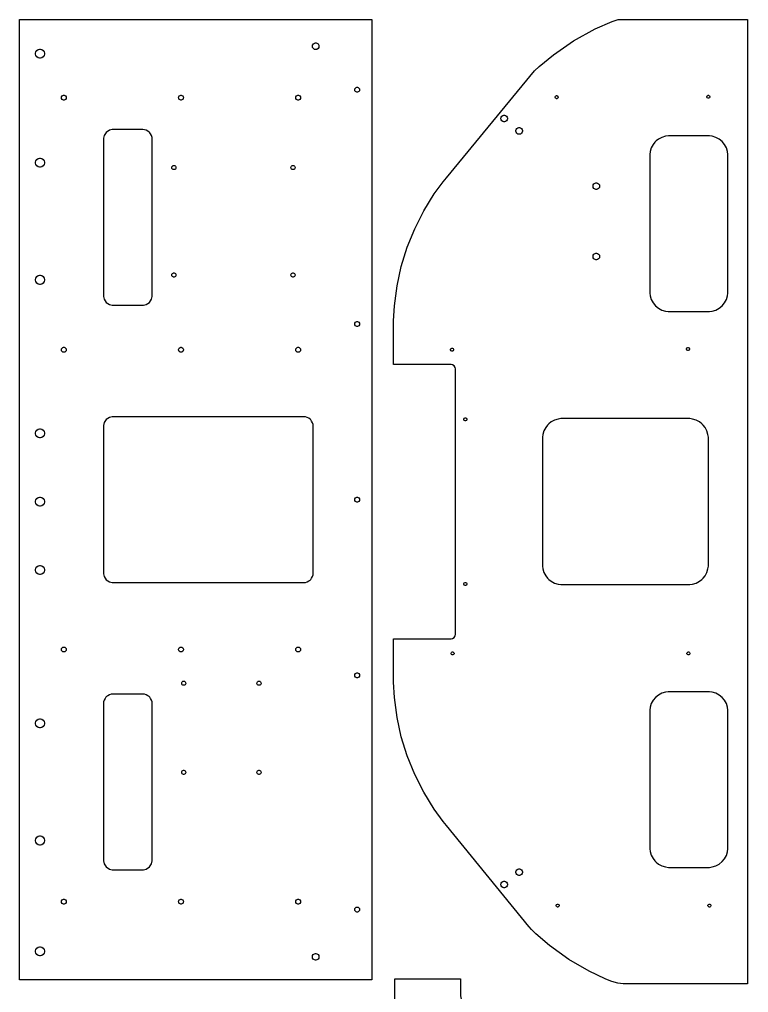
# Model space of a CAD drawing. Extents: x 0 to 18.7, y 0 to 38.3.
# Drawn here: x 0 to 18.68, y 13.41 to 38.33 of the extents above; entities that cross this region are included whole.
import ezdxf

# ---------------------------------------------------------------- set-up
doc = ezdxf.new("R2010")
doc.units = 0
doc.layers.get('0').update_dxf_attribs({"linetype": 'CONTINUOUS'})

msp = doc.modelspace()

# ---------------------------------------------------------------- linework, layer by layer
at = {"color": 0}
for points in [[(0, 38.3333), (9.02501, 38.3333), (9.02501, 13.7333), (0, 13.7333), (0, 38.3333)], [(15.1483, 13.7023), (15.0068, 13.7578), (14.5936, 13.9529), (14.0686, 14.2576), (13.577, 14.6137), (13.2309, 14.9121), (13.1228, 15.0187), (13.1164, 15.025), (13.0564, 15.091), (13.0508, 15.0979), (10.9354, 17.6887), (10.8538, 17.7888), (10.6262, 18.1026), (10.3551, 18.5392), (10.1232, 18.9956), (9.93126, 19.4692), (9.78039, 19.9575), (9.67139, 20.4576), (9.60531, 20.9672), (9.58311, 21.3543), (9.58311, 21.4833), (9.58311, 22.4689), (11.0456, 22.4689), (11.0578, 22.4689), (11.0943, 22.4786), (11.134, 22.5054), (11.1608, 22.5451), (11.1706, 22.5817), (11.1706, 22.5939), (11.1706, 29.3728), (11.1706, 29.385), (11.1608, 29.4215), (11.134, 29.4612), (11.0943, 29.4881), (11.0578, 29.4978), (11.0456, 29.4978), (9.58311, 29.4978), (9.58311, 30.4833), (9.58311, 30.6124), (9.60531, 30.9994), (9.67139, 31.509), (9.78039, 32.0093), (9.93126, 32.4975), (10.1232, 32.9712), (10.3551, 33.4276), (10.6262, 33.864), (10.8538, 34.1779), (10.9354, 34.2779), (13.1959, 37.0189), (13.3101, 37.1279), (13.6758, 37.4308), (14.195, 37.789), (14.7489, 38.0908), (15.1843, 38.2806), (15.3331, 38.3333), (18.6456, 38.3333), (18.6456, 13.6334), (15.5133, 13.6334), (15.4668, 13.6334), (15.3275, 13.6508), (15.1774, 13.6909), (15.1483, 13.7023)], [(7.58751, 37.7306), (7.59576, 37.7306), (7.6205, 37.724), (7.6474, 37.7058), (7.66558, 37.6789), (7.67225, 37.6542), (7.67225, 37.6458), (7.67225, 37.6376), (7.66558, 37.6129), (7.6474, 37.586), (7.6205, 37.5678), (7.59576, 37.5611), (7.58751, 37.5611), (7.57921, 37.5611), (7.55447, 37.5678), (7.52756, 37.586), (7.50939, 37.6129), (7.50276, 37.6376), (7.50276, 37.6458), (7.50276, 37.6542), (7.50939, 37.6789), (7.52756, 37.7058), (7.55447, 37.724), (7.57921, 37.7306), (7.58751, 37.7306)], [(0.525011, 37.5756), (0.536404, 37.5756), (0.570583, 37.5664), (0.607856, 37.5412), (0.632975, 37.504), (0.642199, 37.4697), (0.642199, 37.4583), (0.642199, 37.4469), (0.632975, 37.4128), (0.607856, 37.3756), (0.570583, 37.3504), (0.536404, 37.3411), (0.525011, 37.3411), (0.513564, 37.3411), (0.479383, 37.3504), (0.442111, 37.3756), (0.416992, 37.4128), (0.407824, 37.4469), (0.407824, 37.4583), (0.407824, 37.4697), (0.416992, 37.504), (0.442111, 37.5412), (0.479383, 37.5664), (0.513564, 37.5756), (0.525011, 37.5756)], [(1.13748, 36.3933), (1.14355, 36.3933), (1.16178, 36.3885), (1.18164, 36.375), (1.19504, 36.3551), (1.19998, 36.3369), (1.19998, 36.3308), (1.19998, 36.3247), (1.19504, 36.3065), (1.18164, 36.2867), (1.16178, 36.2733), (1.14355, 36.2683), (1.13748, 36.2683), (1.13135, 36.2683), (1.11312, 36.2733), (1.09326, 36.2867), (1.07986, 36.3065), (1.07498, 36.3247), (1.07498, 36.3308), (1.07498, 36.3369), (1.07986, 36.3551), (1.09326, 36.375), (1.11312, 36.3885), (1.13135, 36.3933), (1.13748, 36.3933)], [(4.13747, 36.3933), (4.14356, 36.3933), (4.16178, 36.3885), (4.18164, 36.375), (4.19504, 36.3551), (4.19997, 36.3369), (4.19997, 36.3308), (4.19997, 36.3247), (4.19504, 36.3065), (4.18164, 36.2867), (4.16178, 36.2733), (4.14356, 36.2683), (4.13747, 36.2683), (4.13135, 36.2683), (4.11312, 36.2733), (4.09326, 36.2867), (4.07986, 36.3065), (4.07497, 36.3247), (4.07497, 36.3308), (4.07497, 36.3369), (4.07986, 36.3551), (4.09326, 36.375), (4.11312, 36.3885), (4.13135, 36.3933), (4.13747, 36.3933)], [(7.13747, 36.3933), (7.14356, 36.3933), (7.16178, 36.3885), (7.18164, 36.375), (7.19504, 36.3551), (7.19997, 36.3369), (7.19997, 36.3308), (7.19997, 36.3247), (7.19504, 36.3065), (7.18164, 36.2867), (7.16178, 36.2733), (7.14356, 36.2683), (7.13747, 36.2683), (7.13135, 36.2683), (7.11313, 36.2733), (7.09326, 36.2867), (7.07986, 36.3065), (7.07497, 36.3247), (7.07497, 36.3308), (7.07497, 36.3369), (7.07986, 36.3551), (7.09326, 36.375), (7.11313, 36.3885), (7.13135, 36.3933), (7.13747, 36.3933)], [(8.65001, 36.5958), (8.65608, 36.5958), (8.67432, 36.591), (8.69417, 36.5775), (8.70757, 36.5576), (8.71251, 36.5394), (8.71251, 36.5333), (8.71251, 36.5272), (8.70757, 36.509), (8.69417, 36.4892), (8.67432, 36.4757), (8.65608, 36.4708), (8.65001, 36.4708), (8.64388, 36.4708), (8.62565, 36.4757), (8.60579, 36.4892), (8.59239, 36.509), (8.58751, 36.5272), (8.58751, 36.5333), (8.58751, 36.5394), (8.59239, 36.5576), (8.60579, 36.5775), (8.62565, 36.591), (8.64388, 36.5958), (8.65001, 36.5958)], [(17.6454, 36.314), (17.6385, 36.314), (17.6178, 36.3256), (17.6064, 36.3462), (17.6064, 36.3532), (17.6064, 36.3601), (17.6178, 36.3807), (17.6385, 36.3922), (17.6454, 36.3922), (17.6522, 36.3922), (17.6731, 36.3807), (17.6844, 36.3601), (17.6844, 36.3532), (17.6844, 36.3462), (17.6731, 36.3256), (17.6522, 36.314), (17.6454, 36.314)], [(13.7588, 36.3033), (13.7519, 36.3033), (13.7312, 36.3147), (13.7198, 36.3356), (13.7198, 36.3424), (13.7198, 36.3493), (13.7312, 36.37), (13.7519, 36.3814), (13.7588, 36.3814), (13.7657, 36.3814), (13.7864, 36.37), (13.7979, 36.3493), (13.7979, 36.3424), (13.7979, 36.3356), (13.7864, 36.3147), (13.7657, 36.3033), (13.7588, 36.3033)], [(12.4152, 35.709), (12.4068, 35.709), (12.3821, 35.7157), (12.3552, 35.7339), (12.337, 35.7607), (12.3304, 35.7854), (12.3304, 35.7937), (12.3304, 35.8019), (12.337, 35.8267), (12.3552, 35.8536), (12.3821, 35.8718), (12.4068, 35.8785), (12.4152, 35.8785), (12.4233, 35.8785), (12.4481, 35.8718), (12.475, 35.8536), (12.4932, 35.8267), (12.4999, 35.8019), (12.4999, 35.7937), (12.4999, 35.7854), (12.4932, 35.7607), (12.475, 35.7339), (12.4481, 35.7157), (12.4233, 35.709), (12.4152, 35.709)], [(2.40001, 31.0143), (3.15001, 31.0143), (3.17432, 31.0143), (3.24729, 31.034), (3.32676, 31.0875), (3.38032, 31.1671), (3.40001, 31.24), (3.40001, 31.2643), (3.40001, 35.2643), (3.40001, 35.2765), (3.39513, 35.3133), (3.38097, 35.36), (3.35796, 35.4031), (3.33539, 35.4325), (3.32676, 35.4411), (3.31808, 35.4499), (3.28868, 35.4724), (3.24567, 35.4953), (3.199, 35.5094), (3.16222, 35.5143), (3.15001, 35.5143), (2.40001, 35.5143), (2.37565, 35.5143), (2.30268, 35.4947), (2.22319, 35.4411), (2.16965, 35.3617), (2.15001, 35.2888), (2.15001, 35.2643), (2.15001, 31.2643), (2.15001, 31.24), (2.16965, 31.1671), (2.22319, 31.0875), (2.30268, 31.034), (2.37565, 31.0143), (2.40001, 31.0143)], [(12.8024, 35.3928), (12.7942, 35.3928), (12.7694, 35.3994), (12.7425, 35.4176), (12.7243, 35.4444), (12.7177, 35.4693), (12.7177, 35.4775), (12.7177, 35.4858), (12.7243, 35.5106), (12.7425, 35.5375), (12.7694, 35.5556), (12.7942, 35.5622), (12.8024, 35.5622), (12.8107, 35.5622), (12.8354, 35.5556), (12.8624, 35.5375), (12.8805, 35.5106), (12.8872, 35.4858), (12.8872, 35.4775), (12.8872, 35.4693), (12.8805, 35.4444), (12.8624, 35.4176), (12.8354, 35.3994), (12.8107, 35.3928), (12.8024, 35.3928)], [(17.6456, 35.3518), (16.6456, 35.3518), (16.6211, 35.3518), (16.5476, 35.3422), (16.4543, 35.3138), (16.3682, 35.2679), (16.3094, 35.2228), (16.2921, 35.2054), (16.2747, 35.1881), (16.2296, 35.1292), (16.1836, 35.0432), (16.1553, 34.9499), (16.1456, 34.8764), (16.1456, 34.8518), (16.1456, 31.3518), (16.1456, 31.3267), (16.1557, 31.2511), (16.1849, 31.1572), (16.231, 31.0724), (16.2921, 30.9983), (16.3661, 30.9372), (16.451, 30.8911), (16.5449, 30.8621), (16.6204, 30.8518), (16.6456, 30.8518), (17.6456, 30.8518), (17.6708, 30.8518), (17.7464, 30.8621), (17.8403, 30.8911), (17.9251, 30.9372), (17.9992, 30.9983), (18.0603, 31.0724), (18.1063, 31.1572), (18.1354, 31.2511), (18.1456, 31.3267), (18.1456, 31.3518), (18.1456, 34.8518), (18.1456, 34.8771), (18.1354, 34.9526), (18.1063, 35.0465), (18.0603, 35.1314), (17.9992, 35.2054), (17.9251, 35.2665), (17.8403, 35.3125), (17.7464, 35.3417), (17.6708, 35.3518), (17.6456, 35.3518)], [(0.525011, 34.7818), (0.536404, 34.7818), (0.570583, 34.7726), (0.607856, 34.7475), (0.632975, 34.7103), (0.642199, 34.6761), (0.642199, 34.6646), (0.642199, 34.6532), (0.632975, 34.619), (0.607856, 34.5818), (0.570583, 34.5567), (0.536404, 34.5474), (0.525011, 34.5474), (0.513564, 34.5474), (0.479383, 34.5567), (0.442111, 34.5818), (0.416992, 34.619), (0.407824, 34.6532), (0.407824, 34.6646), (0.407824, 34.6761), (0.416992, 34.7103), (0.442111, 34.7475), (0.479383, 34.7726), (0.513564, 34.7818), (0.525011, 34.7818)], [(3.95503, 34.5926), (3.96018, 34.5926), (3.97569, 34.5885), (3.99262, 34.5771), (4.00401, 34.5601), (4.00825, 34.5446), (4.00825, 34.5393), (4.00825, 34.5342), (4.00401, 34.5186), (3.99262, 34.5017), (3.97569, 34.4903), (3.96018, 34.4861), (3.95503, 34.4861), (3.94982, 34.4861), (3.93425, 34.4903), (3.91732, 34.5017), (3.90593, 34.5186), (3.90175, 34.5342), (3.90175, 34.5393), (3.90175, 34.5446), (3.90593, 34.5601), (3.91732, 34.5771), (3.93425, 34.5885), (3.94982, 34.5926), (3.95503, 34.5926)], [(7.00499, 34.5926), (7.01014, 34.5926), (7.02572, 34.5885), (7.04264, 34.5771), (7.05404, 34.5601), (7.05826, 34.5446), (7.05826, 34.5393), (7.05826, 34.5342), (7.05404, 34.5186), (7.04264, 34.5017), (7.02572, 34.4903), (7.01014, 34.4861), (7.00499, 34.4861), (6.99978, 34.4861), (6.98426, 34.4903), (6.96733, 34.5017), (6.95594, 34.5186), (6.95176, 34.5342), (6.95176, 34.5393), (6.95176, 34.5446), (6.95594, 34.5601), (6.96733, 34.5771), (6.98426, 34.5885), (6.99978, 34.5926), (7.00499, 34.5926)], [(14.7757, 33.9796), (14.7675, 33.9796), (14.7428, 33.9863), (14.7158, 34.0044), (14.6976, 34.0314), (14.691, 34.0561), (14.691, 34.0643), (14.691, 34.0726), (14.6976, 34.0974), (14.7158, 34.1243), (14.7428, 34.1425), (14.7675, 34.149), (14.7757, 34.149), (14.784, 34.149), (14.8087, 34.1425), (14.8356, 34.1243), (14.8537, 34.0974), (14.8604, 34.0726), (14.8604, 34.0643), (14.8604, 34.0561), (14.8537, 34.0314), (14.8356, 34.0044), (14.8087, 33.9863), (14.784, 33.9796), (14.7757, 33.9796)], [(14.7757, 32.1796), (14.7675, 32.1796), (14.7428, 32.1862), (14.7158, 32.2044), (14.6976, 32.2314), (14.691, 32.2561), (14.691, 32.2643), (14.691, 32.2726), (14.6976, 32.2974), (14.7158, 32.3243), (14.7428, 32.3425), (14.7675, 32.349), (14.7757, 32.349), (14.784, 32.349), (14.8087, 32.3425), (14.8356, 32.3243), (14.8537, 32.2974), (14.8604, 32.2726), (14.8604, 32.2643), (14.8604, 32.2561), (14.8537, 32.2314), (14.8356, 32.2044), (14.8087, 32.1862), (14.784, 32.1796), (14.7757, 32.1796)], [(0.525011, 31.7818), (0.536404, 31.7818), (0.570583, 31.7726), (0.607856, 31.7475), (0.632975, 31.7103), (0.642199, 31.6761), (0.642199, 31.6646), (0.642199, 31.6532), (0.632975, 31.619), (0.607856, 31.5818), (0.570583, 31.5567), (0.536404, 31.5474), (0.525011, 31.5474), (0.513564, 31.5474), (0.479383, 31.5567), (0.442111, 31.5818), (0.416992, 31.619), (0.407824, 31.6532), (0.407824, 31.6646), (0.407824, 31.6761), (0.416992, 31.7103), (0.442111, 31.7475), (0.479383, 31.7726), (0.513564, 31.7818), (0.525011, 31.7818)], [(3.95503, 31.8425), (3.96018, 31.8425), (3.97569, 31.8383), (3.99262, 31.8269), (4.00401, 31.81), (4.00825, 31.7946), (4.00825, 31.7893), (4.00825, 31.7842), (4.00401, 31.7686), (3.99262, 31.7517), (3.97569, 31.7403), (3.96018, 31.7361), (3.95503, 31.7361), (3.94982, 31.7361), (3.93425, 31.7403), (3.91732, 31.7517), (3.90593, 31.7686), (3.90175, 31.7842), (3.90175, 31.7893), (3.90175, 31.7946), (3.90593, 31.81), (3.91732, 31.8269), (3.93425, 31.8383), (3.94982, 31.8425), (3.95503, 31.8425)], [(7.00499, 31.8425), (7.01014, 31.8425), (7.02572, 31.8383), (7.04264, 31.8269), (7.05404, 31.81), (7.05826, 31.7946), (7.05826, 31.7893), (7.05826, 31.7842), (7.05404, 31.7686), (7.04264, 31.7517), (7.02572, 31.7403), (7.01014, 31.7361), (7.00499, 31.7361), (6.99978, 31.7361), (6.98426, 31.7403), (6.96733, 31.7517), (6.95594, 31.7686), (6.95176, 31.7842), (6.95176, 31.7893), (6.95176, 31.7946), (6.95594, 31.81), (6.96733, 31.8269), (6.98426, 31.8383), (6.99978, 31.8425), (7.00499, 31.8425)], [(8.65001, 30.5958), (8.65608, 30.5958), (8.67432, 30.591), (8.69417, 30.5775), (8.70757, 30.5576), (8.71251, 30.5394), (8.71251, 30.5333), (8.71251, 30.5272), (8.70757, 30.509), (8.69417, 30.4892), (8.67432, 30.4757), (8.65608, 30.4708), (8.65001, 30.4708), (8.64388, 30.4708), (8.62565, 30.4757), (8.60579, 30.4892), (8.59239, 30.509), (8.58751, 30.5272), (8.58751, 30.5333), (8.58751, 30.5394), (8.59239, 30.5576), (8.60579, 30.5775), (8.62565, 30.591), (8.64388, 30.5958), (8.65001, 30.5958)], [(1.13748, 29.9353), (1.14355, 29.9353), (1.16178, 29.9304), (1.18164, 29.9171), (1.19504, 29.8972), (1.19998, 29.879), (1.19998, 29.8728), (1.19998, 29.8668), (1.19504, 29.8485), (1.18164, 29.8286), (1.16178, 29.8153), (1.14355, 29.8103), (1.13748, 29.8103), (1.13135, 29.8103), (1.11312, 29.8153), (1.09326, 29.8286), (1.07986, 29.8485), (1.07498, 29.8668), (1.07498, 29.8728), (1.07498, 29.879), (1.07986, 29.8972), (1.09326, 29.9171), (1.11312, 29.9304), (1.13135, 29.9353), (1.13748, 29.9353)], [(4.13747, 29.9353), (4.14356, 29.9353), (4.16178, 29.9304), (4.18164, 29.9171), (4.19504, 29.8972), (4.19997, 29.879), (4.19997, 29.8728), (4.19997, 29.8668), (4.19504, 29.8485), (4.18164, 29.8286), (4.16178, 29.8153), (4.14356, 29.8103), (4.13747, 29.8103), (4.13135, 29.8103), (4.11312, 29.8153), (4.09326, 29.8286), (4.07986, 29.8485), (4.07497, 29.8668), (4.07497, 29.8728), (4.07497, 29.879), (4.07986, 29.8972), (4.09326, 29.9171), (4.11312, 29.9304), (4.13135, 29.9353), (4.13747, 29.9353)], [(7.13747, 29.9353), (7.14356, 29.9353), (7.16178, 29.9304), (7.18164, 29.9171), (7.19504, 29.8972), (7.19997, 29.879), (7.19997, 29.8728), (7.19997, 29.8668), (7.19504, 29.8485), (7.18164, 29.8286), (7.16178, 29.8153), (7.14356, 29.8103), (7.13747, 29.8103), (7.13135, 29.8103), (7.11313, 29.8153), (7.09326, 29.8286), (7.07986, 29.8485), (7.07497, 29.8668), (7.07497, 29.8728), (7.07497, 29.879), (7.07986, 29.8972), (7.09326, 29.9171), (7.11313, 29.9304), (7.13135, 29.9353), (7.13747, 29.9353)], [(11.0828, 29.8379), (11.0758, 29.8379), (11.0552, 29.8494), (11.0437, 29.8701), (11.0437, 29.8769), (11.0437, 29.8839), (11.0552, 29.9046), (11.0758, 29.9161), (11.0828, 29.9161), (11.0897, 29.9161), (11.1104, 29.9046), (11.1218, 29.8839), (11.1218, 29.8769), (11.1218, 29.8701), (11.1104, 29.8494), (11.0897, 29.8379), (11.0828, 29.8379)], [(17.1244, 29.8546), (17.1175, 29.8546), (17.0968, 29.8661), (17.0854, 29.8868), (17.0854, 29.8936), (17.0854, 29.9006), (17.0968, 29.9213), (17.1175, 29.9328), (17.1244, 29.9328), (17.1314, 29.9328), (17.1521, 29.9213), (17.1635, 29.9006), (17.1635, 29.8936), (17.1635, 29.8868), (17.1521, 29.8661), (17.1314, 29.8546), (17.1244, 29.8546)], [(7.52501, 24.1583), (7.52501, 27.9083), (7.52501, 27.9206), (7.52012, 27.9574), (7.50597, 28.004), (7.48296, 28.0471), (7.46039, 28.0765), (7.45176, 28.0851), (7.44308, 28.0938), (7.41368, 28.1164), (7.37067, 28.1393), (7.324, 28.1535), (7.28722, 28.1583), (7.27501, 28.1583), (2.40001, 28.1583), (2.37565, 28.1583), (2.30268, 28.1386), (2.22319, 28.0851), (2.16965, 28.0057), (2.15001, 27.9326), (2.15001, 27.9083), (2.15001, 24.1583), (2.15001, 24.134), (2.16965, 24.061), (2.22319, 23.9815), (2.30268, 23.9281), (2.37565, 23.9083), (2.40001, 23.9083), (7.27501, 23.9083), (7.28722, 23.9083), (7.324, 23.9132), (7.37067, 23.9274), (7.41368, 23.9504), (7.44308, 23.9729), (7.45176, 23.9815), (7.46039, 23.9903), (7.48296, 24.0196), (7.50597, 24.0626), (7.52012, 24.1093), (7.52501, 24.1461), (7.52501, 24.1583)], [(11.4206, 28.0529), (11.4137, 28.0529), (11.393, 28.0644), (11.3816, 28.0851), (11.3816, 28.0921), (11.3816, 28.099), (11.393, 28.1197), (11.4137, 28.1311), (11.4206, 28.1311), (11.4275, 28.1311), (11.4482, 28.1197), (11.4597, 28.099), (11.4597, 28.0921), (11.4597, 28.0851), (11.4482, 28.0644), (11.4275, 28.0529), (11.4206, 28.0529)], [(17.1456, 28.1083), (13.8956, 28.1083), (13.8711, 28.1083), (13.7976, 28.0988), (13.7043, 28.0703), (13.6182, 28.0243), (13.5594, 27.9792), (13.5421, 27.9618), (13.5247, 27.9446), (13.4796, 27.8857), (13.4337, 27.7997), (13.4053, 27.7064), (13.3956, 27.6329), (13.3956, 27.6083), (13.3956, 24.3583), (13.3956, 24.3339), (13.4053, 24.2604), (13.4337, 24.1669), (13.4796, 24.081), (13.5247, 24.0221), (13.5421, 24.0047), (13.5594, 23.9875), (13.6182, 23.9424), (13.7043, 23.8964), (13.7976, 23.8681), (13.8711, 23.8583), (13.8956, 23.8583), (17.1456, 23.8583), (17.1701, 23.8583), (17.2436, 23.8681), (17.3369, 23.8964), (17.4231, 23.9424), (17.4818, 23.9875), (17.4992, 24.0047), (17.5165, 24.0221), (17.5615, 24.081), (17.6075, 24.1669), (17.636, 24.2604), (17.6456, 24.3339), (17.6456, 24.3583), (17.6456, 27.6083), (17.6456, 27.6329), (17.636, 27.7064), (17.6075, 27.7997), (17.5615, 27.8857), (17.5165, 27.9446), (17.4992, 27.9618), (17.4818, 27.9792), (17.4231, 28.0243), (17.3369, 28.0703), (17.2436, 28.0988), (17.1701, 28.1083), (17.1456, 28.1083)], [(0.525011, 27.8506), (0.536404, 27.8506), (0.570583, 27.8414), (0.607856, 27.8163), (0.632975, 27.779), (0.642199, 27.7449), (0.642199, 27.7333), (0.642199, 27.7219), (0.632975, 27.6878), (0.607856, 27.6506), (0.570583, 27.6254), (0.536404, 27.6161), (0.525011, 27.6161), (0.513564, 27.6161), (0.479383, 27.6254), (0.442111, 27.6506), (0.416992, 27.6878), (0.407824, 27.7219), (0.407824, 27.7333), (0.407824, 27.7449), (0.416992, 27.779), (0.442111, 27.8163), (0.479383, 27.8414), (0.513564, 27.8506), (0.525011, 27.8506)], [(0.525011, 26.1006), (0.536404, 26.1006), (0.570583, 26.0914), (0.607856, 26.0663), (0.632975, 26.029), (0.642199, 25.9949), (0.642199, 25.9833), (0.642199, 25.9719), (0.632975, 25.9378), (0.607856, 25.9006), (0.570583, 25.8754), (0.536404, 25.8661), (0.525011, 25.8661), (0.513564, 25.8661), (0.479383, 25.8754), (0.442111, 25.9006), (0.416992, 25.9378), (0.407824, 25.9719), (0.407824, 25.9833), (0.407824, 25.9949), (0.416992, 26.029), (0.442111, 26.0663), (0.479383, 26.0914), (0.513564, 26.1006), (0.525011, 26.1006)], [(8.65001, 26.0958), (8.65608, 26.0958), (8.67432, 26.091), (8.69417, 26.0775), (8.70757, 26.0576), (8.71251, 26.0394), (8.71251, 26.0333), (8.71251, 26.0272), (8.70757, 26.009), (8.69417, 25.9892), (8.67432, 25.9757), (8.65608, 25.9708), (8.65001, 25.9708), (8.64388, 25.9708), (8.62565, 25.9757), (8.60579, 25.9892), (8.59239, 26.009), (8.58751, 26.0272), (8.58751, 26.0333), (8.58751, 26.0394), (8.59239, 26.0576), (8.60579, 26.0775), (8.62565, 26.091), (8.64388, 26.0958), (8.65001, 26.0958)], [(0.525011, 24.3506), (0.536404, 24.3506), (0.570583, 24.3414), (0.607856, 24.3163), (0.632975, 24.279), (0.642199, 24.2449), (0.642199, 24.2333), (0.642199, 24.2219), (0.632975, 24.1878), (0.607856, 24.1506), (0.570583, 24.1254), (0.536404, 24.1161), (0.525011, 24.1161), (0.513564, 24.1161), (0.479383, 24.1254), (0.442111, 24.1506), (0.416992, 24.1878), (0.407824, 24.2219), (0.407824, 24.2333), (0.407824, 24.2449), (0.416992, 24.279), (0.442111, 24.3163), (0.479383, 24.3414), (0.513564, 24.3506), (0.525011, 24.3506)], [(11.4206, 23.8356), (11.4137, 23.8356), (11.393, 23.8471), (11.3816, 23.8678), (11.3816, 23.8746), (11.3816, 23.8815), (11.393, 23.9022), (11.4137, 23.9138), (11.4206, 23.9138), (11.4275, 23.9138), (11.4482, 23.9022), (11.4597, 23.8815), (11.4597, 23.8746), (11.4597, 23.8678), (11.4482, 23.8471), (11.4275, 23.8356), (11.4206, 23.8356)], [(1.13748, 22.2564), (1.14355, 22.2564), (1.16178, 22.2515), (1.18164, 22.2381), (1.19504, 22.2182), (1.19998, 22.2), (1.19998, 22.1939), (1.19998, 22.1878), (1.19504, 22.1696), (1.18164, 22.1497), (1.16178, 22.1363), (1.14355, 22.1314), (1.13748, 22.1314), (1.13135, 22.1314), (1.11312, 22.1363), (1.09326, 22.1497), (1.07986, 22.1696), (1.07498, 22.1878), (1.07498, 22.1939), (1.07498, 22.2), (1.07986, 22.2182), (1.09326, 22.2381), (1.11312, 22.2515), (1.13135, 22.2564), (1.13748, 22.2564)], [(4.13747, 22.2564), (4.14356, 22.2564), (4.16178, 22.2515), (4.18164, 22.2381), (4.19504, 22.2182), (4.19997, 22.2), (4.19997, 22.1939), (4.19997, 22.1878), (4.19504, 22.1696), (4.18164, 22.1497), (4.16178, 22.1363), (4.14356, 22.1314), (4.13747, 22.1314), (4.13135, 22.1314), (4.11312, 22.1363), (4.09326, 22.1497), (4.07986, 22.1696), (4.07497, 22.1878), (4.07497, 22.1939), (4.07497, 22.2), (4.07986, 22.2182), (4.09326, 22.2381), (4.11312, 22.2515), (4.13135, 22.2564), (4.13747, 22.2564)], [(7.13747, 22.2564), (7.14356, 22.2564), (7.16178, 22.2515), (7.18164, 22.2381), (7.19504, 22.2182), (7.19997, 22.2), (7.19997, 22.1939), (7.19997, 22.1878), (7.19504, 22.1696), (7.18164, 22.1497), (7.16178, 22.1363), (7.14356, 22.1314), (7.13747, 22.1314), (7.13135, 22.1314), (7.11313, 22.1363), (7.09326, 22.1497), (7.07986, 22.1696), (7.07497, 22.1878), (7.07497, 22.1939), (7.07497, 22.2), (7.07986, 22.2182), (7.09326, 22.2381), (7.11313, 22.2515), (7.13135, 22.2564), (7.13747, 22.2564)], [(11.0935, 22.0547), (11.0866, 22.0547), (11.0659, 22.0663), (11.0545, 22.0869), (11.0545, 22.0939), (11.0545, 22.1008), (11.0659, 22.1215), (11.0866, 22.1329), (11.0935, 22.1329), (11.1004, 22.1329), (11.1212, 22.1215), (11.1326, 22.1008), (11.1326, 22.0939), (11.1326, 22.0869), (11.1212, 22.0663), (11.1004, 22.0547), (11.0935, 22.0547)], [(17.1351, 22.0547), (17.1282, 22.0547), (17.1076, 22.0663), (17.0961, 22.0869), (17.0961, 22.0939), (17.0961, 22.1008), (17.1076, 22.1215), (17.1282, 22.1329), (17.1351, 22.1329), (17.1421, 22.1329), (17.1628, 22.1215), (17.1743, 22.1008), (17.1743, 22.0939), (17.1743, 22.0869), (17.1628, 22.0663), (17.1421, 22.0547), (17.1351, 22.0547)], [(8.65001, 21.5958), (8.65608, 21.5958), (8.67432, 21.591), (8.69417, 21.5775), (8.70757, 21.5576), (8.71251, 21.5394), (8.71251, 21.5333), (8.71251, 21.5272), (8.70757, 21.509), (8.69417, 21.4892), (8.67432, 21.4757), (8.65608, 21.4708), (8.65001, 21.4708), (8.64388, 21.4708), (8.62565, 21.4757), (8.60579, 21.4892), (8.59239, 21.509), (8.58751, 21.5272), (8.58751, 21.5333), (8.58751, 21.5394), (8.59239, 21.5576), (8.60579, 21.5775), (8.62565, 21.591), (8.64388, 21.5958), (8.65001, 21.5958)], [(4.20806, 21.3843), (4.21322, 21.3843), (4.22879, 21.3801), (4.24571, 21.3688), (4.25711, 21.3518), (4.26133, 21.3362), (4.26133, 21.3311), (4.26133, 21.3258), (4.25711, 21.3103), (4.24571, 21.2935), (4.22879, 21.2819), (4.21322, 21.2778), (4.20806, 21.2778), (4.20285, 21.2778), (4.18733, 21.2819), (4.17042, 21.2935), (4.15901, 21.3103), (4.15483, 21.3258), (4.15483, 21.3311), (4.15483, 21.3362), (4.15901, 21.3518), (4.17042, 21.3688), (4.18733, 21.3801), (4.20285, 21.3843), (4.20806, 21.3843)], [(6.13721, 21.3843), (6.14236, 21.3843), (6.15788, 21.3801), (6.17481, 21.3688), (6.18619, 21.3518), (6.19043, 21.3362), (6.19043, 21.3311), (6.19043, 21.3258), (6.18619, 21.3103), (6.17481, 21.2935), (6.15788, 21.2819), (6.14236, 21.2778), (6.13721, 21.2778), (6.132, 21.2778), (6.11643, 21.2819), (6.0995, 21.2935), (6.08811, 21.3103), (6.08393, 21.3258), (6.08393, 21.3311), (6.08393, 21.3362), (6.08811, 21.3518), (6.0995, 21.3688), (6.11643, 21.3801), (6.132, 21.3843), (6.13721, 21.3843)], [(3.40001, 16.8024), (3.40001, 20.8024), (3.40001, 20.8146), (3.39513, 20.8514), (3.38097, 20.8981), (3.35796, 20.9411), (3.33539, 20.9706), (3.32676, 20.9792), (3.31808, 20.9878), (3.28868, 21.0104), (3.24567, 21.0333), (3.199, 21.0475), (3.16222, 21.0524), (3.15001, 21.0524), (2.40001, 21.0524), (2.38775, 21.0524), (2.35097, 21.0475), (2.30431, 21.0333), (2.26129, 21.0104), (2.23182, 20.9878), (2.22319, 20.9792), (2.21451, 20.9706), (2.19194, 20.9411), (2.169, 20.8981), (2.15483, 20.8514), (2.15001, 20.8146), (2.15001, 20.8024), (2.15001, 16.8024), (2.15001, 16.7781), (2.16965, 16.7051), (2.22319, 16.6256), (2.30268, 16.5721), (2.37565, 16.5524), (2.40001, 16.5524), (3.15001, 16.5524), (3.17432, 16.5524), (3.24729, 16.5721), (3.32676, 16.6256), (3.38032, 16.7051), (3.40001, 16.7781), (3.40001, 16.8024)], [(17.6456, 21.1149), (16.6456, 21.1149), (16.6204, 21.1149), (16.5449, 21.1047), (16.451, 21.0756), (16.3661, 21.0294), (16.2921, 20.9685), (16.231, 20.8944), (16.1849, 20.8094), (16.1557, 20.7157), (16.1456, 20.6401), (16.1456, 20.6149), (16.1456, 17.1149), (16.1456, 17.0904), (16.1553, 17.0168), (16.1836, 16.9235), (16.2296, 16.8375), (16.2747, 16.7786), (16.2921, 16.7613), (16.3094, 16.744), (16.3682, 16.6989), (16.4543, 16.6529), (16.5476, 16.6246), (16.6211, 16.6149), (16.6456, 16.6149), (17.6456, 16.6149), (17.6708, 16.6149), (17.7464, 16.625), (17.8403, 16.6542), (17.9251, 16.7003), (17.9992, 16.7614), (18.0603, 16.8353), (18.1063, 16.9203), (18.1354, 17.0142), (18.1456, 17.0897), (18.1456, 17.1149), (18.1456, 20.6149), (18.1456, 20.6401), (18.1354, 20.7157), (18.1063, 20.8094), (18.0603, 20.8944), (17.9992, 20.9685), (17.9251, 21.0294), (17.8403, 21.0756), (17.7464, 21.1047), (17.6708, 21.1149), (17.6456, 21.1149)], [(0.525011, 20.4193), (0.536404, 20.4193), (0.570583, 20.4101), (0.607856, 20.385), (0.632975, 20.3478), (0.642199, 20.3135), (0.642199, 20.3021), (0.642199, 20.2907), (0.632975, 20.2565), (0.607856, 20.2193), (0.570583, 20.1942), (0.536404, 20.1849), (0.525011, 20.1849), (0.513564, 20.1849), (0.479383, 20.1942), (0.442111, 20.2193), (0.416992, 20.2565), (0.407824, 20.2907), (0.407824, 20.3021), (0.407824, 20.3135), (0.416992, 20.3478), (0.442111, 20.385), (0.479383, 20.4101), (0.513564, 20.4193), (0.525011, 20.4193)], [(4.20806, 19.1008), (4.21322, 19.1008), (4.22879, 19.0967), (4.24571, 19.0853), (4.25711, 19.0683), (4.26133, 19.0528), (4.26133, 19.0476), (4.26133, 19.0424), (4.25711, 19.0268), (4.24571, 19.0099), (4.22879, 18.9985), (4.21322, 18.9943), (4.20806, 18.9943), (4.20285, 18.9943), (4.18733, 18.9985), (4.17042, 19.0099), (4.15901, 19.0268), (4.15483, 19.0424), (4.15483, 19.0476), (4.15483, 19.0528), (4.15901, 19.0683), (4.17042, 19.0853), (4.18733, 19.0967), (4.20285, 19.1008), (4.20806, 19.1008)], [(6.13721, 19.1008), (6.14236, 19.1008), (6.15788, 19.0967), (6.17481, 19.0853), (6.18619, 19.0683), (6.19043, 19.0528), (6.19043, 19.0476), (6.19043, 19.0424), (6.18619, 19.0268), (6.17481, 19.0099), (6.15788, 18.9985), (6.14236, 18.9943), (6.13721, 18.9943), (6.132, 18.9943), (6.11643, 18.9985), (6.0995, 19.0099), (6.08811, 19.0268), (6.08393, 19.0424), (6.08393, 19.0476), (6.08393, 19.0528), (6.08811, 19.0683), (6.0995, 19.0853), (6.11643, 19.0967), (6.132, 19.1008), (6.13721, 19.1008)], [(0.525011, 17.4193), (0.536404, 17.4193), (0.570583, 17.4101), (0.607856, 17.385), (0.632975, 17.3478), (0.642199, 17.3135), (0.642199, 17.3021), (0.642199, 17.2907), (0.632975, 17.2565), (0.607856, 17.2193), (0.570583, 17.1942), (0.536404, 17.1849), (0.525011, 17.1849), (0.513564, 17.1849), (0.479383, 17.1942), (0.442111, 17.2193), (0.416992, 17.2565), (0.407824, 17.2907), (0.407824, 17.3021), (0.407824, 17.3135), (0.416992, 17.3478), (0.442111, 17.385), (0.479383, 17.4101), (0.513564, 17.4193), (0.525011, 17.4193)], [(12.8024, 16.4046), (12.7941, 16.4046), (12.7693, 16.4112), (12.7424, 16.4293), (12.7242, 16.4562), (12.7176, 16.481), (12.7176, 16.4893), (12.7176, 16.4975), (12.7242, 16.5224), (12.7424, 16.5492), (12.7693, 16.5674), (12.7941, 16.574), (12.8024, 16.574), (12.8106, 16.574), (12.8353, 16.5674), (12.8622, 16.5492), (12.8804, 16.5224), (12.8871, 16.4975), (12.8871, 16.4893), (12.8871, 16.481), (12.8804, 16.4562), (12.8622, 16.4293), (12.8353, 16.4112), (12.8106, 16.4046), (12.8024, 16.4046)], [(12.415, 16.0883), (12.4067, 16.0883), (12.382, 16.095), (12.3551, 16.1131), (12.3369, 16.1401), (12.3303, 16.1649), (12.3303, 16.1731), (12.3303, 16.1813), (12.3369, 16.2061), (12.3551, 16.2331), (12.382, 16.2512), (12.4067, 16.2578), (12.415, 16.2578), (12.4233, 16.2578), (12.448, 16.2512), (12.4749, 16.2331), (12.4931, 16.2061), (12.4998, 16.1813), (12.4998, 16.1731), (12.4998, 16.1649), (12.4931, 16.1401), (12.4749, 16.1131), (12.448, 16.095), (12.4233, 16.0883), (12.415, 16.0883)], [(1.13748, 15.7983), (1.14355, 15.7983), (1.16178, 15.7935), (1.18164, 15.78), (1.19504, 15.7601), (1.19998, 15.7419), (1.19998, 15.7358), (1.19998, 15.7297), (1.19504, 15.7115), (1.18164, 15.6917), (1.16178, 15.6783), (1.14355, 15.6733), (1.13748, 15.6733), (1.13135, 15.6733), (1.11312, 15.6783), (1.09326, 15.6917), (1.07986, 15.7115), (1.07498, 15.7297), (1.07498, 15.7358), (1.07498, 15.7419), (1.07986, 15.7601), (1.09326, 15.78), (1.11312, 15.7935), (1.13135, 15.7983), (1.13748, 15.7983)], [(4.13747, 15.7983), (4.14356, 15.7983), (4.16178, 15.7935), (4.18164, 15.78), (4.19504, 15.7601), (4.19997, 15.7419), (4.19997, 15.7358), (4.19997, 15.7297), (4.19504, 15.7115), (4.18164, 15.6917), (4.16178, 15.6783), (4.14356, 15.6733), (4.13747, 15.6733), (4.13135, 15.6733), (4.11312, 15.6783), (4.09326, 15.6917), (4.07986, 15.7115), (4.07497, 15.7297), (4.07497, 15.7358), (4.07497, 15.7419), (4.07986, 15.7601), (4.09326, 15.78), (4.11312, 15.7935), (4.13135, 15.7983), (4.13747, 15.7983)], [(7.13747, 15.7983), (7.14356, 15.7983), (7.16178, 15.7935), (7.18164, 15.78), (7.19504, 15.7601), (7.19997, 15.7419), (7.19997, 15.7358), (7.19997, 15.7297), (7.19504, 15.7115), (7.18164, 15.6917), (7.16178, 15.6783), (7.14356, 15.6733), (7.13747, 15.6733), (7.13135, 15.6733), (7.11313, 15.6783), (7.09326, 15.6917), (7.07986, 15.7115), (7.07497, 15.7297), (7.07497, 15.7358), (7.07497, 15.7419), (7.07986, 15.7601), (7.09326, 15.78), (7.11313, 15.7935), (7.13135, 15.7983), (7.13747, 15.7983)], [(8.65001, 15.5958), (8.65608, 15.5958), (8.67432, 15.591), (8.69417, 15.5775), (8.70757, 15.5576), (8.71251, 15.5394), (8.71251, 15.5333), (8.71251, 15.5272), (8.70757, 15.509), (8.69417, 15.4892), (8.67432, 15.4757), (8.65608, 15.4708), (8.65001, 15.4708), (8.64388, 15.4708), (8.62565, 15.4757), (8.60579, 15.4892), (8.59239, 15.509), (8.58751, 15.5272), (8.58751, 15.5333), (8.58751, 15.5394), (8.59239, 15.5576), (8.60579, 15.5775), (8.62565, 15.591), (8.64388, 15.5958), (8.65001, 15.5958)], [(13.7874, 15.5968), (13.7804, 15.5968), (13.7597, 15.6082), (13.7483, 15.629), (13.7483, 15.6358), (13.7483, 15.6428), (13.7597, 15.6635), (13.7804, 15.6749), (13.7874, 15.6749), (13.7943, 15.6749), (13.815, 15.6635), (13.8264, 15.6428), (13.8264, 15.6358), (13.8264, 15.629), (13.815, 15.6082), (13.7943, 15.5968), (13.7874, 15.5968)], [(17.674, 15.5968), (17.6671, 15.5968), (17.6464, 15.6082), (17.6349, 15.629), (17.6349, 15.6358), (17.6349, 15.6428), (17.6464, 15.6635), (17.6671, 15.6749), (17.674, 15.6749), (17.6808, 15.6749), (17.7017, 15.6635), (17.7131, 15.6428), (17.7131, 15.6358), (17.7131, 15.629), (17.7017, 15.6082), (17.6808, 15.5968), (17.674, 15.5968)], [(0.525011, 14.5828), (0.536404, 14.5828), (0.570583, 14.5736), (0.607856, 14.5485), (0.632975, 14.5113), (0.642199, 14.4771), (0.642199, 14.4656), (0.642199, 14.4542), (0.632975, 14.42), (0.607856, 14.3828), (0.570583, 14.3576), (0.536404, 14.3485), (0.525011, 14.3485), (0.513564, 14.3485), (0.479383, 14.3576), (0.442111, 14.3828), (0.416992, 14.42), (0.407824, 14.4542), (0.407824, 14.4656), (0.407824, 14.4771), (0.416992, 14.5113), (0.442111, 14.5485), (0.479383, 14.5736), (0.513564, 14.5828), (0.525011, 14.5828)], [(7.5874, 14.4056), (7.5956, 14.4056), (7.62033, 14.399), (7.64729, 14.3808), (7.66547, 14.3539), (7.67215, 14.3292), (7.67215, 14.3208), (7.67215, 14.3126), (7.66547, 14.2879), (7.64729, 14.261), (7.62033, 14.2428), (7.5956, 14.2361), (7.5874, 14.2361), (7.5791, 14.2361), (7.55436, 14.2428), (7.5274, 14.261), (7.50922, 14.2879), (7.50261, 14.3126), (7.50261, 14.3208), (7.50261, 14.3292), (7.50922, 14.3539), (7.5274, 14.3808), (7.55436, 14.399), (7.5791, 14.4056), (7.5874, 14.4056)], [(11.5475, 13.0833), (18.675, 13.0833), (18.675, 0.583333), (9.61253, 0.583333), (9.61253, 13.7584), (11.2975, 13.7584), (11.2975, 13.3333), (11.2975, 13.3211), (11.3024, 13.2843), (11.3165, 13.2377), (11.3395, 13.1947), (11.362, 13.1653), (11.3707, 13.1566), (11.3793, 13.1479), (11.4087, 13.1254), (11.4518, 13.1024), (11.4985, 13.0882), (11.5353, 13.0833), (11.5475, 13.0833)]]:
    msp.add_lwpolyline(points, close=True, dxfattribs=at)

doc.saveas('drawing.dxf')
